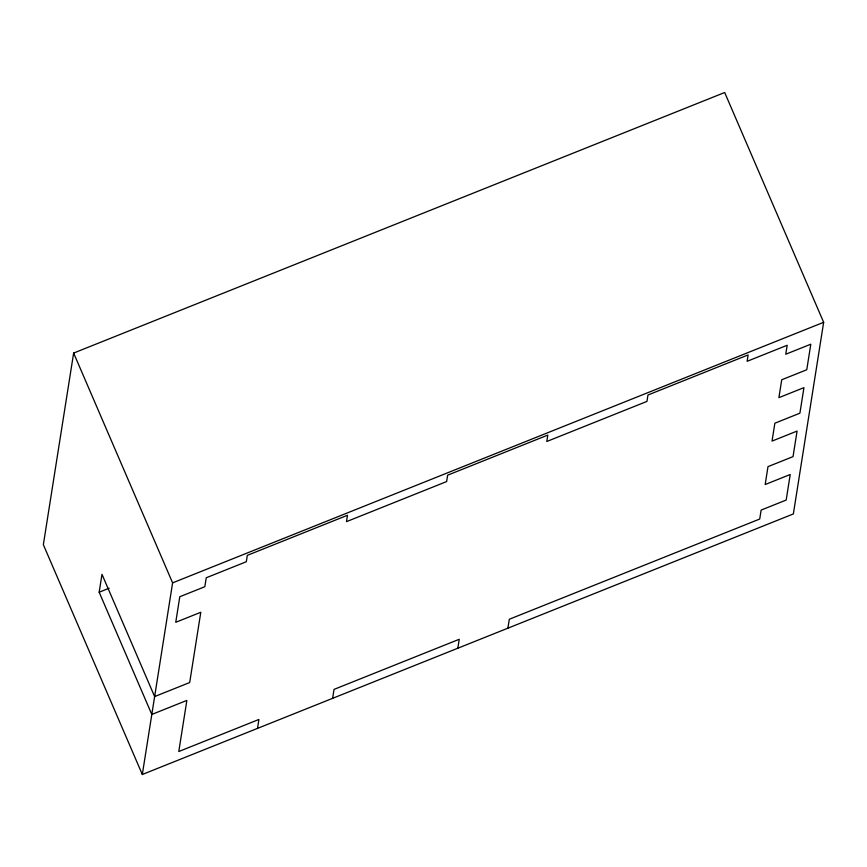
<?xml version="1.0" encoding="UTF-8"?>
<svg xmlns="http://www.w3.org/2000/svg" width="867" height="867" viewBox="0 0 867 867"><rect width="100%" height="100%" fill="white"/><g stroke="black" fill="none" stroke-linecap="round" stroke-linejoin="round"><path stroke-width="1.3" d="M73.641 353.064L43.35 544.693L142.318 774.491L793.359 513.936L823.65 322.307L724.682 92.509L73.641 353.064L172.609 582.862L142.318 774.491M257.499 728.399L258.919 719.458L178.786 751.526L186.86 700.417L151.812 714.451L99.163 592.215L101.992 574.333L154.629 696.569L189.689 682.535L200.797 612.265L175.752 622.289L179.794 596.734L204.829 586.721L206.248 577.769L246.315 561.74L247.323 555.357L347.483 515.269L346.475 521.652L446.635 481.564L447.643 475.181L547.803 435.093L546.795 441.487L646.955 401.399L647.963 395.005L748.123 354.928L747.116 361.311L787.182 345.272L785.762 354.224L810.808 344.199L806.765 369.754L781.731 379.768L778.902 397.66L803.947 387.636L799.905 413.191L774.86 423.204L772.042 441.097L797.076 431.072L793.034 456.627L767.999 466.641L765.171 484.534L790.216 474.509L786.174 500.064L761.128 510.078L759.72 519.03L509.319 619.244L507.899 628.185M332.625 698.336L334.033 689.395L459.239 639.282L457.819 648.223M99.163 592.215L109.177 588.205M172.609 582.862L823.65 322.307"/></g></svg>
